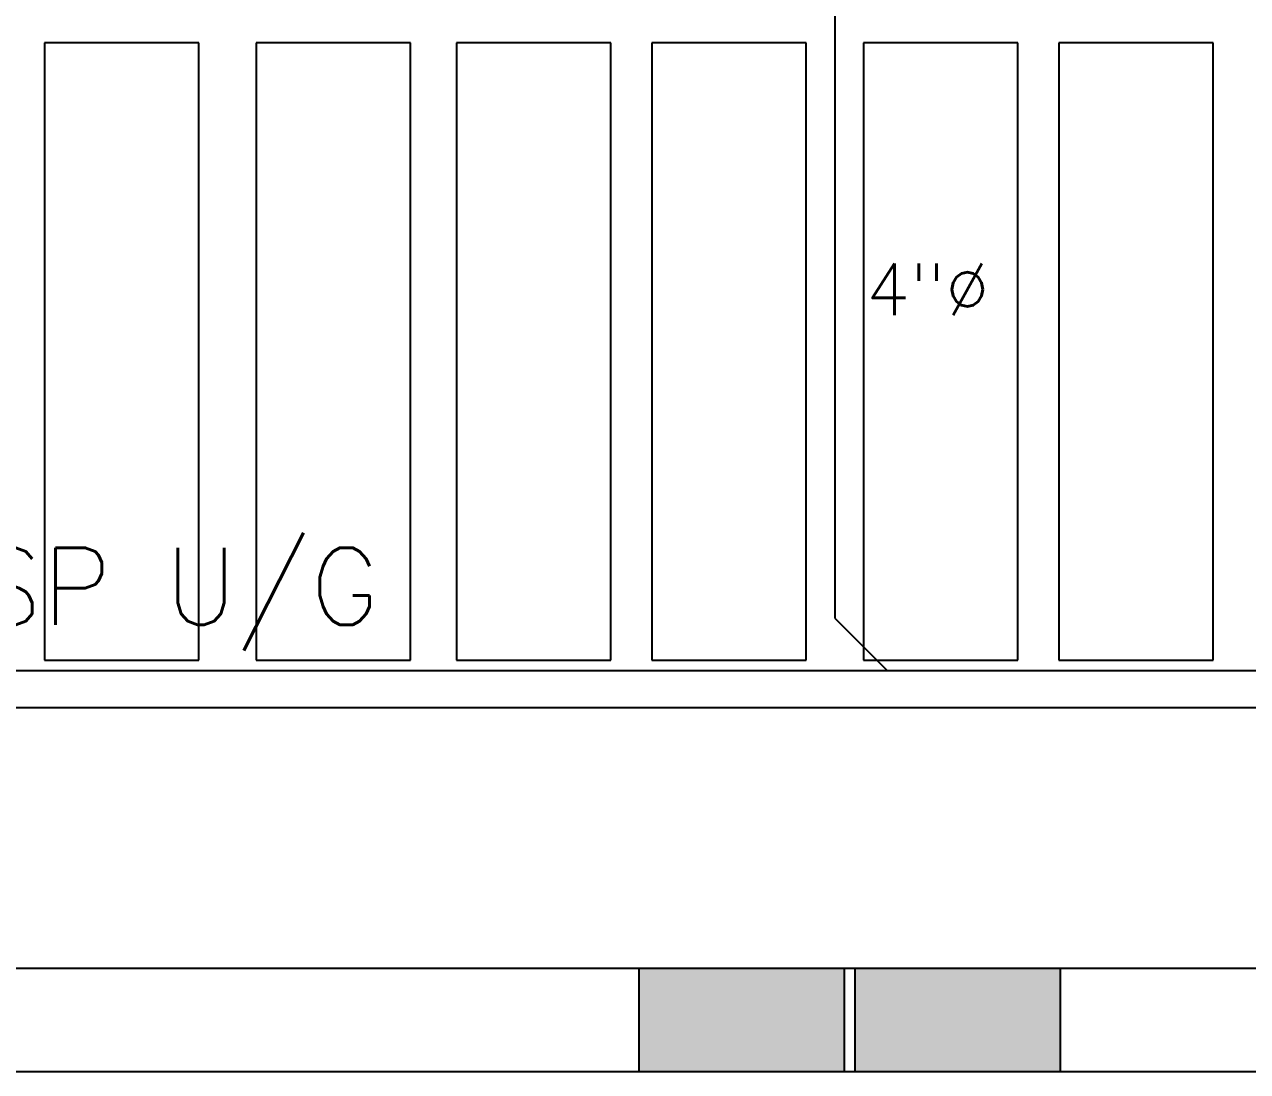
# Model space of a CAD drawing. Header units: metres. Extents: x -658 to -58, y -713 to -118.
# Drawn here: x -319.024 to -316.646, y -147.151 to -145.115 of the extents above; entities that cross this region are included whole.
import ezdxf
from ezdxf.enums import TextEntityAlignment as Align

# ---------------------------------------------------------------- set-up
doc = ezdxf.new("R2010")
doc.units = ezdxf.units.M
doc.header["$LTSCALE"] = 100
doc.linetypes.add('CENTERX2', pattern=[4, 2.5, -0.5, 0.5, -0.5])
doc.layers.add('drainage', color=6, linetype='Continuous')
doc.layers.add('plan', color=8, linetype='Continuous')
doc.layers.add('DRAINAGE  TEXT', color=3, linetype='Continuous', lineweight=25)
doc.layers.add('TEXT', color=7, linetype='Continuous', lineweight=25)
doc.styles.add('mech', font='romans.shx')

# ---------------------------------------------------------------- blocks, each defined once
blk = doc.blocks.new('GREGEF')
h = blk.add_hatch(color=256)
h.dxf.hatch_style = 1
h.paths.add_polyline_path([(-208.7855, -147.1512), (-208.3855, -147.1512), (-208.3855, -146.9512), (-208.7855, -146.9512)])
h = blk.add_hatch(color=256)
h.dxf.hatch_style = 1
h.paths.add_polyline_path([(-208.3655, -147.1512), (-207.9655, -147.1512), (-207.9655, -146.9512), (-208.3655, -146.9512)])
for points in [[(-208.7855, -147.1512), (-208.3855, -147.1512), (-208.3855, -146.9512), (-208.7855, -146.9512)], [(-208.3655, -147.1512), (-207.9655, -147.1512), (-207.9655, -146.9512), (-208.3655, -146.9512)]]:
    blk.add_lwpolyline(points, close=True)
blk = doc.blocks.new('A$Cc2be8e3e')
at = {"layer": 'plan'}
for p, q in [((-21.4392, 3.3095), (-21.7392, 3.3095)), ((-21.7392, 3.3095), (-21.7392, 2.1095)), ((-21.4392, 2.1095), (-21.4392, 3.3095)), ((-21.0275, 3.3095), (-21.3275, 3.3095)), ((-21.3275, 3.3095), (-21.3275, 2.1095)), ((-21.0275, 2.1095), (-21.0275, 3.3095)), ((-20.6383, 3.3095), (-20.9383, 3.3095)), ((-20.9383, 3.3095), (-20.9383, 2.1095)), ((-20.6383, 2.1095), (-20.6383, 3.3095)), ((-20.2583, 3.3095), (-20.5583, 3.3095)), ((-20.5583, 3.3095), (-20.5583, 2.1095)), ((-20.2583, 2.1095), (-20.2583, 3.3095)), ((-19.8467, 3.3095), (-20.1467, 3.3095)), ((-20.1467, 3.3095), (-20.1467, 2.1095)), ((-19.8467, 2.1095), (-19.8467, 3.3095)), ((-19.4667, 3.3095), (-19.7667, 3.3095)), ((-19.7667, 3.3095), (-19.7667, 2.1095)), ((-19.4667, 2.1095), (-19.4667, 3.3095)), ((-21.7392, 2.1095), (-21.4392, 2.1095)), ((-21.3275, 2.1095), (-21.0275, 2.1095)), ((-20.9383, 2.1095), (-20.6383, 2.1095)), ((-20.5583, 2.1095), (-20.2583, 2.1095)), ((-20.1467, 2.1095), (-19.8467, 2.1095)), ((-19.7667, 2.1095), (-19.4667, 2.1095)), ((-28.5491, 2.0171), (-17.4035, 2.0171)), ((-2.0028, 1.5095), (-30.0035, 1.5095)), ((-41.8028, 1.3095), (-1.5028, 1.3095))]:
    blk.add_line(p, q, dxfattribs=at)
blk.add_blockref('GREGEF', (188.202, 148.4607), dxfattribs=at)

msp = doc.modelspace()

# ---------------------------------------------------------------- linework, layer by layer
at = {"layer": 'drainage', "linetype": 'CENTERX2', "ltscale": 0.2}
for p, q in [((-317.4479, -140.1165), (-317.4479, -146.2696)), ((-317.4479, -146.2696), (-317.3464, -146.3712))]:
    msp.add_line(p, q, dxfattribs=at)
at = {"layer": 'drainage'}
msp.add_line((-338.2529, -146.3712), (-303.4366, -146.3712), dxfattribs=at)

# ---------------------------------------------------------------- block references
at = {"layer": 'plan'}
msp.add_blockref('A$Cc2be8e3e', (-297.2456, -148.4607), dxfattribs=at)

# ---------------------------------------------------------------- texts
at = {"layer": 'DRAINAGE  TEXT', "linetype": 'Continuous', "style": 'mech'}
msp.add_text('4"%%C', height=0.1, dxfattribs=at).set_placement((-317.2676, -145.6303), align=Align.MIDDLE_CENTER)
at = {"layer": 'TEXT', "linetype": 'Continuous', "style": 'mech'}
msp.add_text('6"%%CSP U/G', height=0.15, dxfattribs=at).set_placement((-318.9057, -146.2076), align=Align.MIDDLE_CENTER)

doc.saveas('drawing.dxf')
